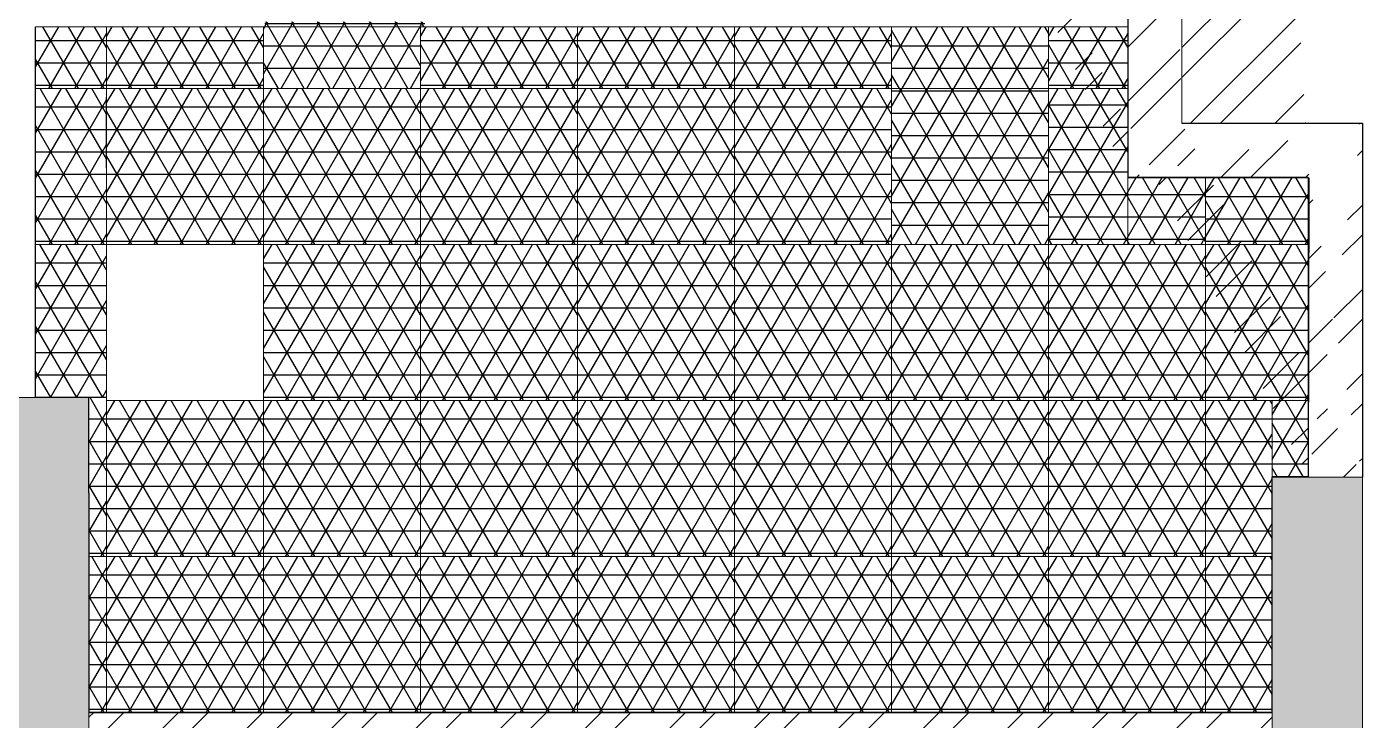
# Model space of a CAD drawing. Header units: millimetres. Extents: x 86441 to 190201, y 16532 to 98188.
# Drawn here: x 88531.2 to 88644.8, y 61583.1 to 61642.1 of the extents above; entities that cross this region are included whole.
import ezdxf

# ---------------------------------------------------------------- set-up
doc = ezdxf.new("R2010")
doc.units = ezdxf.units.MM
doc.header["$LTSCALE"] = 0.1
doc.layers.add('COLUMN', color=1, linetype='Continuous', lineweight=0)
pattern_1 = [(0, (86305.1268, 61328.7374), (0, 1.905), []), (60, (86305.1268, 61328.7374), (-1.6497784, 0.9525), []), (120, (86305.1268, 61328.7374), (-1.6497784, -0.9525), [])]
pattern_2 = [(0, (86402.5287, 61063.236), (0, 1.905), []), (60, (86402.5287, 61063.236), (-1.6497784, 0.9525), []), (120, (86402.5287, 61063.236), (-1.6497784, -0.9525), [])]

msp = doc.modelspace()

# ---------------------------------------------------------------- hatches: boundary and pattern name
at = {"true_color": 0x004a5e, "transparency": 33554572}
h = msp.add_hatch(dxfattribs=at)
h.set_pattern_fill('NET3', color=138, scale=0.6)
h.set_pattern_definition(pattern_2)
h.paths.add_polyline_path([(88565.09, 61642.49), (88564.72, 61642.49), (88564.72, 61642.09), (88565.09, 61642.09)])
h.paths.add_polyline_path([(88564.72, 61642.49), (88551.49, 61642.49), (88551.49, 61642.09), (88564.72, 61642.09)])
h.paths.add_polyline_path([(88564.72, 61642.09), (88551.37, 61642.09), (88551.37, 61636.84), (88564.72, 61636.84)])
h = msp.add_hatch(dxfattribs=at)
h.set_pattern_fill('NET3', color=138, scale=0.6)
h.set_pattern_definition([(0, (86291.7807, 61381.829), (0, 1.905), []), (60, (86291.7807, 61381.829), (-1.6497784, 0.9525), []), (120, (86291.7807, 61381.829), (-1.6497784, -0.9525), [])])
h.paths.add_polyline_path([(88538.03, 61642.09), (88531.99, 61642.09), (88531.99, 61636.84), (88538.03, 61636.84)])
h = msp.add_hatch(dxfattribs=at)
h.set_pattern_fill('NET3', color=138, scale=0.6)
h.set_pattern_definition([(0, (86305.1268, 61381.829), (0, 1.905), []), (60, (86305.1268, 61381.829), (-1.6497784, 0.9525), []), (120, (86305.1268, 61381.829), (-1.6497784, -0.9525), [])])
h.paths.add_polyline_path([(88551.37, 61642.09), (88538.03, 61642.09), (88538.03, 61636.84), (88551.37, 61636.84)])
h = msp.add_hatch(dxfattribs=at)
h.set_pattern_fill('NET3', color=138, scale=0.6)
h.set_pattern_definition([(0, (86331.8191, 61381.829), (0, 1.905), []), (60, (86331.8191, 61381.829), (-1.6497784, 0.9525), []), (120, (86331.8191, 61381.829), (-1.6497784, -0.9525), [])])
h.paths.add_polyline_path([(88578.06, 61642.09), (88564.72, 61642.09), (88564.72, 61636.84), (88578.06, 61636.84)])
h = msp.add_hatch(dxfattribs=at)
h.set_pattern_fill('NET3', color=138, scale=0.6)
h.set_pattern_definition([(0, (86345.1653, 61381.829), (0, 1.905), []), (60, (86345.1653, 61381.829), (-1.6497784, 0.9525), []), (120, (86345.1653, 61381.829), (-1.6497784, -0.9525), [])])
h.paths.add_polyline_path([(88591.41, 61642.09), (88578.06, 61642.09), (88578.06, 61636.84), (88591.41, 61636.84)])
h = msp.add_hatch(dxfattribs=at)
h.set_pattern_fill('NET3', color=138, scale=0.6)
h.set_pattern_definition([(0, (86358.5114, 61381.829), (0, 1.905), []), (60, (86358.5114, 61381.829), (-1.6497784, 0.9525), []), (120, (86358.5114, 61381.829), (-1.6497784, -0.9525), [])])
h.paths.add_polyline_path([(88604.76, 61642.09), (88591.41, 61642.09), (88591.41, 61636.84), (88604.76, 61636.84)])
h = msp.add_hatch(dxfattribs=at)
h.set_pattern_fill('NET3', color=138, scale=0.6)
h.set_pattern_definition(pattern_2)
h.paths.add_polyline_path([(88618.1, 61642.09), (88604.76, 61642.09), (88604.76, 61636.84), (88618.1, 61636.84)])
h = msp.add_hatch(dxfattribs=at)
h.set_pattern_fill('NET3', color=138, scale=0.6)
h.set_pattern_definition([(0, (86385.2037, 61381.829), (0, 1.905), []), (60, (86385.2037, 61381.829), (-1.6497784, 0.9525), []), (120, (86385.2037, 61381.829), (-1.6497784, -0.9525), [])])
h.paths.add_polyline_path([(88624.83, 61642.09), (88618.1, 61642.09), (88618.1, 61636.84), (88624.83, 61636.84)])
h = msp.add_hatch(dxfattribs=at)
h.set_pattern_fill('NET3', color=138, scale=0.6)
h.set_pattern_definition([(0, (86291.7807, 61368.556), (0, 1.905), []), (60, (86291.7807, 61368.556), (-1.6497784, 0.9525), []), (120, (86291.7807, 61368.556), (-1.6497784, -0.9525), [])])
h.paths.add_polyline_path([(88538.03, 61636.84), (88531.99, 61636.84), (88531.99, 61623.57), (88538.03, 61623.57)])
h = msp.add_hatch(dxfattribs=at)
h.set_pattern_fill('NET3', color=138, scale=0.6)
h.set_pattern_definition([(0, (86305.1268, 61368.556), (0, 1.905), []), (60, (86305.1268, 61368.556), (-1.6497784, 0.9525), []), (120, (86305.1268, 61368.556), (-1.6497784, -0.9525), [])])
h.paths.add_polyline_path([(88551.37, 61636.84), (88538.03, 61636.84), (88538.03, 61623.57), (88551.37, 61623.57)])
h = msp.add_hatch(dxfattribs=at)
h.set_pattern_fill('NET3', color=138, scale=0.6)
h.set_pattern_definition([(0, (86318.473, 61368.556), (0, 1.905), []), (60, (86318.473, 61368.556), (-1.6497784, 0.9525), []), (120, (86318.473, 61368.556), (-1.6497784, -0.9525), [])])
h.paths.add_polyline_path([(88564.72, 61636.84), (88551.37, 61636.84), (88551.37, 61623.57), (88564.72, 61623.57)])
h = msp.add_hatch(dxfattribs=at)
h.set_pattern_fill('NET3', color=138, scale=0.6)
h.set_pattern_definition([(0, (86331.8191, 61368.556), (0, 1.905), []), (60, (86331.8191, 61368.556), (-1.6497784, 0.9525), []), (120, (86331.8191, 61368.556), (-1.6497784, -0.9525), [])])
h.paths.add_polyline_path([(88578.06, 61636.84), (88564.72, 61636.84), (88564.72, 61623.57), (88578.06, 61623.57)])
h = msp.add_hatch(dxfattribs=at)
h.set_pattern_fill('NET3', color=138, scale=0.6)
h.set_pattern_definition([(0, (86345.1653, 61368.556), (0, 1.905), []), (60, (86345.1653, 61368.556), (-1.6497784, 0.9525), []), (120, (86345.1653, 61368.556), (-1.6497784, -0.9525), [])])
h.paths.add_polyline_path([(88591.41, 61636.84), (88578.06, 61636.84), (88578.06, 61623.57), (88591.41, 61623.57)])
h = msp.add_hatch(dxfattribs=at)
h.set_pattern_fill('NET3', color=138, scale=0.6)
h.set_pattern_definition([(0, (86358.5114, 61368.556), (0, 1.905), []), (60, (86358.5114, 61368.556), (-1.6497784, 0.9525), []), (120, (86358.5114, 61368.556), (-1.6497784, -0.9525), [])])
h.paths.add_polyline_path([(88604.76, 61636.84), (88591.41, 61636.84), (88591.41, 61623.57), (88604.76, 61623.57)])
h = msp.add_hatch(dxfattribs=at)
h.set_pattern_fill('NET3', color=138, scale=0.6)
h.set_pattern_definition(pattern_2)
h.paths.add_polyline_path([(88618.1, 61636.84), (88604.76, 61636.84), (88604.76, 61623.57), (88618.1, 61623.57)])
h = msp.add_hatch(dxfattribs=at)
h.set_pattern_fill('NET3', color=138, scale=0.6)
h.set_pattern_definition(pattern_1)
h.paths.add_polyline_path([(88631.45, 61629.27), (88624.83, 61629.27), (88624.83, 61623.57), (88631.45, 61623.57)])
h.paths.add_polyline_path([(88624.83, 61636.84), (88618.1, 61636.84), (88618.1, 61623.57), (88624.83, 61623.57)])
h = msp.add_hatch(dxfattribs=at)
h.set_pattern_fill('NET3', color=138, scale=0.6)
h.set_pattern_definition([(0, (86398.5499, 61368.556), (0, 1.905), []), (60, (86398.5499, 61368.556), (-1.6497784, 0.9525), []), (120, (86398.5499, 61368.556), (-1.6497784, -0.9525), [])])
h.paths.add_polyline_path([(88640.17, 61629.27), (88631.45, 61629.27), (88631.45, 61623.57), (88640.17, 61623.57)])
h = msp.add_hatch(dxfattribs=at)
h.set_pattern_fill('NET3', color=138, scale=0.6)
h.set_pattern_definition([(0, (86291.7807, 61355.2832), (0, 1.905), []), (60, (86291.7807, 61355.2832), (-1.6497784, 0.9525), []), (120, (86291.7807, 61355.2832), (-1.6497784, -0.9525), [])])
h.paths.add_polyline_path([(88538.03, 61623.57), (88531.99, 61623.57), (88531.99, 61610.53), (88538.03, 61610.53)])
h = msp.add_hatch(dxfattribs=at)
h.set_pattern_fill('NET3', color=138, scale=0.6)
h.set_pattern_definition([(0, (86318.473, 61355.2832), (0, 1.905), []), (60, (86318.473, 61355.2832), (-1.6497784, 0.9525), []), (120, (86318.473, 61355.2832), (-1.6497784, -0.9525), [])])
h.paths.add_polyline_path([(88564.72, 61623.57), (88551.37, 61623.57), (88551.37, 61610.29), (88564.72, 61610.29)])
h = msp.add_hatch(dxfattribs=at)
h.set_pattern_fill('NET3', color=138, scale=0.6)
h.set_pattern_definition([(0, (86331.8191, 61355.2832), (0, 1.905), []), (60, (86331.8191, 61355.2832), (-1.6497784, 0.9525), []), (120, (86331.8191, 61355.2832), (-1.6497784, -0.9525), [])])
h.paths.add_polyline_path([(88578.06, 61623.57), (88564.72, 61623.57), (88564.72, 61610.29), (88578.06, 61610.29)])
h = msp.add_hatch(dxfattribs=at)
h.set_pattern_fill('NET3', color=138, scale=0.6)
h.set_pattern_definition([(0, (86345.1653, 61355.2832), (0, 1.905), []), (60, (86345.1653, 61355.2832), (-1.6497784, 0.9525), []), (120, (86345.1653, 61355.2832), (-1.6497784, -0.9525), [])])
h.paths.add_polyline_path([(88591.41, 61623.57), (88578.06, 61623.57), (88578.06, 61610.29), (88591.41, 61610.29)])
h = msp.add_hatch(dxfattribs=at)
h.set_pattern_fill('NET3', color=138, scale=0.6)
h.set_pattern_definition([(0, (86358.5114, 61355.2832), (0, 1.905), []), (60, (86358.5114, 61355.2832), (-1.6497784, 0.9525), []), (120, (86358.5114, 61355.2832), (-1.6497784, -0.9525), [])])
h.paths.add_polyline_path([(88604.76, 61623.57), (88591.41, 61623.57), (88591.41, 61610.29), (88604.76, 61610.29)])
h = msp.add_hatch(dxfattribs=at)
h.set_pattern_fill('NET3', color=138, scale=0.6)
h.set_pattern_definition([(0, (86371.8576, 61355.2832), (0, 1.905), []), (60, (86371.8576, 61355.2832), (-1.6497784, 0.9525), []), (120, (86371.8576, 61355.2832), (-1.6497784, -0.9525), [])])
h.paths.add_polyline_path([(88618.1, 61623.57), (88604.76, 61623.57), (88604.76, 61610.29), (88618.1, 61610.29)])
h = msp.add_hatch(dxfattribs=at)
h.set_pattern_fill('NET3', color=138, scale=0.6)
h.set_pattern_definition([(0, (86385.2037, 61355.2832), (0, 1.905), []), (60, (86385.2037, 61355.2832), (-1.6497784, 0.9525), []), (120, (86385.2037, 61355.2832), (-1.6497784, -0.9525), [])])
h.paths.add_polyline_path([(88631.45, 61623.57), (88618.1, 61623.57), (88618.1, 61610.29), (88631.45, 61610.29)])
h = msp.add_hatch(dxfattribs=at)
h.set_pattern_fill('NET3', color=138, scale=0.6)
h.set_pattern_definition([(0, (86398.5499, 61355.2832), (0, 1.905), []), (60, (86398.5499, 61355.2832), (-1.6497784, 0.9525), []), (120, (86398.5499, 61355.2832), (-1.6497784, -0.9525), [])])
h.paths.add_polyline_path([(88640.17, 61623.57), (88631.45, 61623.57), (88631.45, 61610.29), (88640.17, 61610.29)])
h = msp.add_hatch(dxfattribs=at)
h.set_pattern_fill('NET3', color=138, scale=0.6)
h.set_pattern_definition([(0, (86291.7807, 61342.0103), (0, 1.905), []), (60, (86291.7807, 61342.0103), (-1.6497784, 0.9525), []), (120, (86291.7807, 61342.0103), (-1.6497784, -0.9525), [])])
h.paths.add_polyline_path([(88538.03, 61610.53), (88536.53, 61610.53), (88536.53, 61597.02), (88538.03, 61597.02)])
h = msp.add_hatch(dxfattribs=at)
h.set_pattern_fill('NET3', color=138, scale=0.6)
h.set_pattern_definition([(0, (86305.1268, 61342.0103), (0, 1.905), []), (60, (86305.1268, 61342.0103), (-1.6497784, 0.9525), []), (120, (86305.1268, 61342.0103), (-1.6497784, -0.9525), [])])
h.paths.add_polyline_path([(88551.37, 61610.29), (88538.03, 61610.29), (88538.03, 61597.02), (88551.37, 61597.02)])
h = msp.add_hatch(dxfattribs=at)
h.set_pattern_fill('NET3', color=138, scale=0.6)
h.set_pattern_definition([(0, (86318.473, 61342.0103), (0, 1.905), []), (60, (86318.473, 61342.0103), (-1.6497784, 0.9525), []), (120, (86318.473, 61342.0103), (-1.6497784, -0.9525), [])])
h.paths.add_polyline_path([(88564.72, 61610.29), (88551.37, 61610.29), (88551.37, 61597.02), (88564.72, 61597.02)])
h = msp.add_hatch(dxfattribs=at)
h.set_pattern_fill('NET3', color=138, scale=0.6)
h.set_pattern_definition([(0, (86331.8191, 61342.0103), (0, 1.905), []), (60, (86331.8191, 61342.0103), (-1.6497784, 0.9525), []), (120, (86331.8191, 61342.0103), (-1.6497784, -0.9525), [])])
h.paths.add_polyline_path([(88578.06, 61610.29), (88564.72, 61610.29), (88564.72, 61597.02), (88578.06, 61597.02)])
h = msp.add_hatch(dxfattribs=at)
h.set_pattern_fill('NET3', color=138, scale=0.6)
h.set_pattern_definition([(0, (86345.1653, 61342.0103), (0, 1.905), []), (60, (86345.1653, 61342.0103), (-1.6497784, 0.9525), []), (120, (86345.1653, 61342.0103), (-1.6497784, -0.9525), [])])
h.paths.add_polyline_path([(88591.41, 61610.29), (88578.06, 61610.29), (88578.06, 61597.02), (88591.41, 61597.02)])
h = msp.add_hatch(dxfattribs=at)
h.set_pattern_fill('NET3', color=138, scale=0.6)
h.set_pattern_definition([(0, (86358.5114, 61342.0103), (0, 1.905), []), (60, (86358.5114, 61342.0103), (-1.6497784, 0.9525), []), (120, (86358.5114, 61342.0103), (-1.6497784, -0.9525), [])])
h.paths.add_polyline_path([(88604.76, 61610.29), (88591.41, 61610.29), (88591.41, 61597.02), (88604.76, 61597.02)])
h = msp.add_hatch(dxfattribs=at)
h.set_pattern_fill('NET3', color=138, scale=0.6)
h.set_pattern_definition([(0, (86371.8576, 61342.0103), (0, 1.905), []), (60, (86371.8576, 61342.0103), (-1.6497784, 0.9525), []), (120, (86371.8576, 61342.0103), (-1.6497784, -0.9525), [])])
h.paths.add_polyline_path([(88618.1, 61610.29), (88604.76, 61610.29), (88604.76, 61597.02), (88618.1, 61597.02)])
h = msp.add_hatch(dxfattribs=at)
h.set_pattern_fill('NET3', color=138, scale=0.6)
h.set_pattern_definition([(0, (86385.2037, 61342.0103), (0, 1.905), []), (60, (86385.2037, 61342.0103), (-1.6497784, 0.9525), []), (120, (86385.2037, 61342.0103), (-1.6497784, -0.9525), [])])
h.paths.add_polyline_path([(88631.45, 61610.29), (88618.1, 61610.29), (88618.1, 61597.02), (88631.45, 61597.02)])
h = msp.add_hatch(dxfattribs=at)
h.set_pattern_fill('NET3', color=138, scale=0.6)
h.set_pattern_definition([(0, (86398.5499, 61342.0103), (0, 1.905), []), (60, (86398.5499, 61342.0103), (-1.6497784, 0.9525), []), (120, (86398.5499, 61342.0103), (-1.6497784, -0.9525), [])])
h.paths.add_polyline_path([(88637.11, 61610.29), (88631.45, 61610.29), (88631.45, 61597.02), (88637.11, 61597.02)])
h = msp.add_hatch(dxfattribs=at)
h.set_pattern_fill('NET3', color=138, scale=0.6)
h.set_pattern_definition([(0, (86404.2068, 61342.0103), (0, 1.905), []), (60, (86404.2068, 61342.0103), (-1.6497784, 0.9525), []), (120, (86404.2068, 61342.0103), (-1.6497784, -0.9525), [])])
h.paths.add_polyline_path([(88640.17, 61610.29), (88637.11, 61610.29), (88637.11, 61603.77), (88640.17, 61603.77)])
h = msp.add_hatch(dxfattribs=at)
h.set_pattern_fill('NET3', color=138, scale=0.6)
h.set_pattern_definition([(0, (86291.7807, 61328.7374), (0, 1.905), []), (60, (86291.7807, 61328.7374), (-1.6497784, 0.9525), []), (120, (86291.7807, 61328.7374), (-1.6497784, -0.9525), [])])
h.paths.add_polyline_path([(88538.03, 61597.02), (88536.53, 61597.02), (88536.53, 61583.75), (88538.03, 61583.75)])
h = msp.add_hatch(dxfattribs=at)
h.set_pattern_fill('NET3', color=138, scale=0.6)
h.set_pattern_definition(pattern_1)
h.paths.add_polyline_path([(88551.37, 61597.02), (88538.03, 61597.02), (88538.03, 61583.75), (88551.37, 61583.75)])
h = msp.add_hatch(dxfattribs=at)
h.set_pattern_fill('NET3', color=138, scale=0.6)
h.set_pattern_definition([(0, (86318.473, 61328.7374), (0, 1.905), []), (60, (86318.473, 61328.7374), (-1.6497784, 0.9525), []), (120, (86318.473, 61328.7374), (-1.6497784, -0.9525), [])])
h.paths.add_polyline_path([(88564.72, 61597.02), (88551.37, 61597.02), (88551.37, 61583.75), (88564.72, 61583.75)])
h = msp.add_hatch(dxfattribs=at)
h.set_pattern_fill('NET3', color=138, scale=0.6)
h.set_pattern_definition([(0, (86331.8191, 61328.7374), (0, 1.905), []), (60, (86331.8191, 61328.7374), (-1.6497784, 0.9525), []), (120, (86331.8191, 61328.7374), (-1.6497784, -0.9525), [])])
h.paths.add_polyline_path([(88578.06, 61597.02), (88564.72, 61597.02), (88564.72, 61583.75), (88578.06, 61583.75)])
h = msp.add_hatch(dxfattribs=at)
h.set_pattern_fill('NET3', color=138, scale=0.6)
h.set_pattern_definition([(0, (86345.1653, 61328.7374), (0, 1.905), []), (60, (86345.1653, 61328.7374), (-1.6497784, 0.9525), []), (120, (86345.1653, 61328.7374), (-1.6497784, -0.9525), [])])
h.paths.add_polyline_path([(88591.41, 61597.02), (88578.06, 61597.02), (88578.06, 61583.75), (88591.41, 61583.75)])
h = msp.add_hatch(dxfattribs=at)
h.set_pattern_fill('NET3', color=138, scale=0.6)
h.set_pattern_definition([(0, (86358.5114, 61328.7374), (0, 1.905), []), (60, (86358.5114, 61328.7374), (-1.6497784, 0.9525), []), (120, (86358.5114, 61328.7374), (-1.6497784, -0.9525), [])])
h.paths.add_polyline_path([(88604.76, 61597.02), (88591.41, 61597.02), (88591.41, 61583.75), (88604.76, 61583.75)])
h = msp.add_hatch(dxfattribs=at)
h.set_pattern_fill('NET3', color=138, scale=0.6)
h.set_pattern_definition([(0, (86371.8576, 61328.7374), (0, 1.905), []), (60, (86371.8576, 61328.7374), (-1.6497784, 0.9525), []), (120, (86371.8576, 61328.7374), (-1.6497784, -0.9525), [])])
h.paths.add_polyline_path([(88618.1, 61597.02), (88604.76, 61597.02), (88604.76, 61583.75), (88618.1, 61583.75)])
h = msp.add_hatch(dxfattribs=at)
h.set_pattern_fill('NET3', color=138, scale=0.6)
h.set_pattern_definition([(0, (86385.2037, 61328.7374), (0, 1.905), []), (60, (86385.2037, 61328.7374), (-1.6497784, 0.9525), []), (120, (86385.2037, 61328.7374), (-1.6497784, -0.9525), [])])
h.paths.add_polyline_path([(88631.45, 61597.02), (88618.1, 61597.02), (88618.1, 61583.75), (88631.45, 61583.75)])
h = msp.add_hatch(dxfattribs=at)
h.set_pattern_fill('NET3', color=138, scale=0.6)
h.set_pattern_definition([(0, (86398.5499, 61328.7374), (0, 1.905), []), (60, (86398.5499, 61328.7374), (-1.6497784, 0.9525), []), (120, (86398.5499, 61328.7374), (-1.6497784, -0.9525), [])])
h.paths.add_polyline_path([(88637.11, 61597.02), (88631.45, 61597.02), (88631.45, 61583.75), (88637.11, 61583.75)])
at = {"layer": 'COLUMN', "true_color": 0xed1f24, "transparency": 33554687}
h = msp.add_hatch(dxfattribs=at)
h.set_pattern_fill('AR-CONC', color=240, scale=0.04)
h.set_pattern_definition([(50, (86402.529, 61063.236), (7.287387, -0.637563), [0.762, -8.382]), (355, (86402.529, 61063.236), (-1.409737, 7.642274), [0.6096, -6.705623]), (100.45144, (86403.136, 61063.183), (5.87765, 7.00471), [0.6476, -7.12361]), (46.1842, (86402.529, 61065.268), (10.84316, -1.681693), [1.143, -12.573]), (96.63556, (86403.432, 61065.128), (9.496165, 9.897045), [0.9714, -10.685424]), (351.18415, (86402.529, 61065.268), (9.496165, 9.897045), [0.9144, -10.05839]), (21, (86403.545, 61064.76), (6.064576, -4.090608), [0.762, -8.382]), (326, (86403.545, 61064.76), (2.47208, 7.367519), [0.6096, -6.7056]), (71.45144, (86404.05, 61064.419), (8.536657, 3.27691), [0.6476, -7.123598]), (37.5, (86402.5287, 61063.236), (0.123544, 3.3822016), [0, -6.62432, 0, -6.8072, 0, -6.731]), (7.5, (86402.5287, 61063.236), (2.6727865, 4.007223), [0, -3.88112, 0, -6.47192, 0, -2.5654]), (327.5, (86400.263, 61063.236), (5.4236238, -0.2291498), [0, -2.54, 0, -7.9248, 0, -10.5156]), (317.5, (86399.247, 61063.236), (5.925167, 1.01706), [0, -3.302, 0, -5.26288, 0, -7.4676])])
h.paths.add_polyline_path([(88553.79, 61702.51), (88530.49, 61702.51), (88530.49, 61696.47), (88553.79, 61696.47)])
h.paths.add_polyline_path([(88364.52, 61697.31), (88341.22, 61697.31), (88341.22, 61691.27), (88364.48, 61691.27)])
h.paths.add_polyline_path([(88188.58, 61806.77), (88162.98, 61806.77), (88162.98, 61799.19), (88188.58, 61799.19), (88188.58, 61799.7)])
h.paths.add_polyline_path([(88455.5, 61598.57), (88447.84, 61598.57), (88447.84, 61573.95), (88455.5, 61573.95)])
h.paths.add_polyline_path([(88347.26, 61597.23), (88341.22, 61597.23), (88341.22, 61573.95), (88347.26, 61573.95)])
h.paths.add_polyline_path([(88270.02, 61615.91), (88263.98, 61615.91), (88263.98, 61592.63), (88270.02, 61592.63)])
h.paths.add_polyline_path([(88188.58, 61600.21), (88162.98, 61600.21), (88162.98, 61592.63), (88188.58, 61592.63)])
h.paths.add_polyline_path([(88270.02, 61802.17), (88270.02, 61806.77), (88263.98, 61806.77), (88263.98, 61783.49), (88270.02, 61783.49)])
h.paths.add_polyline_path([(88347.26, 61806.77), (88341.22, 61806.77), (88341.22, 61783.49), (88347.26, 61783.49)])
h.paths.add_polyline_path([(88644.77, 61603.77), (88640.17, 61603.77), (88637.11, 61603.77), (88637.11, 61597.02), (88637.11, 61583.75), (88637.11, 61579.15), (88644.77, 61579.15)])
h.paths.add_polyline_path([(88536.53, 61610.53), (88531.99, 61610.53), (88530.49, 61610.53), (88530.49, 61602.43), (88530.49, 61579.15), (88536.53, 61579.15), (88536.53, 61583.75)])
h.paths.add_polyline_path([(88536.53, 61807.37), (88536.53, 61811.97), (88530.49, 61811.97), (88530.49, 61788.69), (88531.99, 61788.69), (88531.99, 61788.7), (88536.53, 61788.7), (88536.53, 61801.98)])
at = {"layer": 'COLUMN', "lineweight": 9, "true_color": 0x636466, "transparency": 33554687}
h = msp.add_hatch(dxfattribs=at)
h.set_pattern_fill('STEEL', color=251, scale=1.6)
h.set_pattern_definition([(45, (86402.5287, 61063.236), (-3.592102, 3.592102), []), (45, (86402.5287, 61065.776), (-3.592102, 3.592102), [])])
h.paths.add_polyline_path([(88408.05, 61604.57), (88401.26, 61604.57), (88401.26, 61601.57), (88408.05, 61601.57)])
h.paths.add_polyline_path([(88606.29, 61734.36), (88603.29, 61734.36), (88603.29, 61711.36), (88606.29, 61711.36)], flags=17)
h.paths.add_polyline_path([(88588.29, 61714.36), (88567.29, 61714.36), (88567.29, 61711.36), (88588.29, 61711.36)], flags=17)
h.paths.add_polyline_path([(88435.56, 61641.39), (88381.02, 61641.39), (88381.02, 61638.39), (88435.56, 61638.39)])
h.paths.add_polyline_path([(88401.26, 61597.23), (88401.26, 61602.43), (88398.26, 61602.43), (88398.26, 61597.23), (88398.26, 61578.55), (88401.26, 61578.55)])
h.paths.add_polyline_path([(88426.05, 61602.55), (88423.05, 61602.55), (88423.05, 61578.55), (88426.05, 61578.55), (88426.05, 61588.56)])
h.paths.add_polyline_path([(88398.26, 61600.39), (88389.26, 61600.39), (88389.26, 61597.39), (88398.26, 61597.39)])
h.paths.add_polyline_path([(88401.26, 61620.39), (88398.26, 61620.39), (88398.26, 61612.68), (88401.26, 61612.68)])
h.paths.add_polyline_path([(88398.26, 61620.39), (88365.26, 61620.39), (88365.26, 61617.39), (88398.26, 61617.39)])
h.paths.add_polyline_path([(88374.26, 61617.39), (88371.26, 61617.39), (88371.26, 61597.39), (88374.26, 61597.39), (88374.26, 61600.39)])
h.paths.add_polyline_path([(88450.9, 61604.57), (88447.84, 61604.57), (88441.05, 61604.57), (88441.05, 61601.57), (88447.84, 61601.57), (88450.9, 61601.57)], flags=17)
h.paths.add_polyline_path([(88263.98, 61597.23), (88188.58, 61597.23), (88188.58, 61592.63), (88263.98, 61592.63)])
h.paths.add_polyline_path([(88341.22, 61597.23), (88335.24, 61597.23), (88335.24, 61592.63), (88341.22, 61592.63)])
h.paths.add_polyline_path([(88277.46, 61597.23), (88270.02, 61597.23), (88270.02, 61592.63), (88277.46, 61592.63)])
h.paths.add_polyline_path([(88447.84, 61578.55), (88442.34, 61578.55), (88442.34, 61573.95), (88447.84, 61573.95)])
h.paths.add_polyline_path([(88431.55, 61578.55), (88417.55, 61578.55), (88417.55, 61573.95), (88431.55, 61573.95)])
h.paths.add_polyline_path([(88406.64, 61578.55), (88347.26, 61578.55), (88347.26, 61573.95), (88406.64, 61573.95)])
h.paths.add_polyline_path([(88440.16, 61638.39), (88435.56, 61638.39), (88435.56, 61624.07), (88450.9, 61624.07), (88450.9, 61598.61), (88455.5, 61598.61), (88455.5, 61628.67), (88440.16, 61628.67)])
h.paths.add_polyline_path([(88440.16, 61703.23), (88435.56, 61703.23), (88435.56, 61696.17), (88440.16, 61696.17)])
h.paths.add_polyline_path([(88440.16, 61806.77), (88435.56, 61806.77), (88420.28, 61806.77), (88420.28, 61802.17), (88435.56, 61802.17), (88435.56, 61761.01), (88440.16, 61761.01)])
h.paths.add_polyline_path([(88362.5, 61806.77), (88347.26, 61806.77), (88347.26, 61802.17), (88362.5, 61802.17)])
h.paths.add_polyline_path([(88277.46, 61806.77), (88270.02, 61806.77), (88270.02, 61802.17), (88277.46, 61802.17)])
h.paths.add_polyline_path([(88341.22, 61806.77), (88335.24, 61806.77), (88335.24, 61802.17), (88341.22, 61802.17)])
h.paths.add_polyline_path([(88263.98, 61806.77), (88188.58, 61806.77), (88188.58, 61802.17), (88263.98, 61802.17)])
edge = h.paths.add_edge_path()
edge.add_line((88640.17, 61603.77), (88644.77, 61603.77))
edge.add_line((88640.23, 61629.23), (88640.17, 61603.66))
edge.add_line((88644.77, 61633.87), (88644.77, 61603.77))
edge.add_line((88629.43, 61633.87), (88644.77, 61633.87))
edge.add_line((88624.83, 61629.27), (88640.23, 61629.23))
edge.add_line((88629.43, 61811.97), (88629.43, 61633.87))
edge.add_line((88624.83, 61807.37), (88624.83, 61629.27))
edge.add_line((88536.53, 61811.97), (88629.43, 61811.97))
edge.add_line((88536.53, 61807.37), (88624.83, 61807.37))
edge.add_line((88536.53, 61811.97), (88536.53, 61807.37))
h.paths.add_polyline_path([(88637.11, 61583.75), (88637.11, 61579.15), (88536.53, 61579.15), (88536.53, 61583.75)])

# ---------------------------------------------------------------- linework, layer by layer
at = {"color": 18, "lineweight": 0, "true_color": 0x000000, "transparency": 33554687}
msp.add_line((88629.43, 61811.97), (88629.43, 61633.87), dxfattribs=at)
at = {"color": 18, "true_color": 0x000000, "transparency": 33554687}
for p, q in [((88624.83, 61807.37), (88624.83, 61629.27)), ((88629.43, 61633.87), (88644.77, 61633.87)), ((88644.77, 61633.87), (88644.77, 61603.77)), ((88624.83, 61629.27), (88640.23, 61629.23)), ((88640.23, 61629.23), (88640.17, 61603.77)), ((88637.11, 61583.75), (88536.53, 61583.75))]:
    msp.add_line(p, q, dxfattribs=at)
at = {"transparency": 33554687}
for p, q in [((88531.99, 61610.53), (88531.99, 61642.09)), ((88640.17, 61629.27), (88640.17, 61603.77)), ((88536.53, 61602.43), (88536.53, 61610.53)), ((88637.11, 61603.81), (88640.17, 61603.81)), ((88637.11, 61603.81), (88640.17, 61603.81)), ((88637.11, 61583.75), (88637.11, 61603.77)), ((88536.53, 61602.43), (88536.53, 61583.75)), ((88536.53, 61583.75), (88637.11, 61583.75))]:
    msp.add_line(p, q, dxfattribs=at)
at = {"color": 25, "lineweight": 9, "transparency": 33554687}
msp.add_line((88531.99, 61642.09), (88531.99, 61610.53), dxfattribs=at)
at = {"color": 7, "true_color": 0xffffff, "transparency": 33554687}
for p, q in [((88538.03, 61630.09), (88538.03, 61636.09)), ((88640.17, 61629.27), (88624.83, 61629.27)), ((88640.17, 61628.79), (88640.17, 61628.79))]:
    msp.add_line(p, q, dxfattribs=at)
at = {"color": 18, "lineweight": 0, "true_color": 0x000000, "transparency": 33554687}
for points in [[(88531.99, 61636.84), (88538.03, 61636.84), (88538.03, 61642.09), (88531.99, 61642.09)], [(88538.03, 61636.84), (88551.37, 61636.84), (88551.37, 61642.09), (88538.03, 61642.09)], [(88551.37, 61636.84), (88564.72, 61636.84), (88564.72, 61642.09), (88551.37, 61642.09)], [(88564.72, 61636.84), (88578.06, 61636.84), (88578.06, 61642.09), (88564.72, 61642.09)], [(88578.06, 61636.84), (88591.41, 61636.84), (88591.41, 61642.09), (88578.06, 61642.09)], [(88591.41, 61636.84), (88604.76, 61636.84), (88604.76, 61642.09), (88591.41, 61642.09)], [(88604.76, 61636.84), (88618.1, 61636.84), (88618.1, 61642.09), (88604.76, 61642.09)], [(88618.1, 61636.84), (88624.83, 61636.84), (88624.83, 61642.09), (88618.1, 61642.09)], [(88531.99, 61623.57), (88538.03, 61623.57), (88538.03, 61636.84), (88531.99, 61636.84)], [(88538.03, 61623.57), (88551.37, 61623.57), (88551.37, 61636.84), (88538.03, 61636.84)], [(88551.37, 61623.57), (88564.72, 61623.57), (88564.72, 61636.84), (88551.37, 61636.84)], [(88564.72, 61623.57), (88578.06, 61623.57), (88578.06, 61636.84), (88564.72, 61636.84)], [(88578.06, 61623.57), (88591.41, 61623.57), (88591.41, 61636.84), (88578.06, 61636.84)], [(88591.41, 61623.57), (88604.76, 61623.57), (88604.76, 61636.84), (88591.41, 61636.84)], [(88604.76, 61623.57), (88618.1, 61623.57), (88618.1, 61636.84), (88604.76, 61636.84)], [(88618.1, 61623.57), (88624.83, 61623.57), (88624.83, 61636.84), (88618.1, 61636.84)], [(88631.45, 61623.57), (88640.17, 61623.57), (88640.17, 61629.27), (88631.45, 61629.27)], [(88531.99, 61610.53), (88538.03, 61610.53), (88538.03, 61623.57), (88531.99, 61623.57)], [(88538.03, 61610.29), (88551.37, 61610.29), (88551.37, 61623.57), (88538.03, 61623.57)], [(88551.37, 61610.29), (88564.72, 61610.29), (88564.72, 61623.57), (88551.37, 61623.57)], [(88564.72, 61610.29), (88578.06, 61610.29), (88578.06, 61623.57), (88564.72, 61623.57)], [(88578.06, 61610.29), (88591.41, 61610.29), (88591.41, 61623.57), (88578.06, 61623.57)], [(88591.41, 61610.29), (88604.76, 61610.29), (88604.76, 61623.57), (88591.41, 61623.57)], [(88604.76, 61610.29), (88618.1, 61610.29), (88618.1, 61623.57), (88604.76, 61623.57)], [(88618.1, 61610.29), (88631.45, 61610.29), (88631.45, 61623.57), (88618.1, 61623.57)], [(88631.45, 61610.29), (88640.17, 61610.29), (88640.17, 61623.57), (88631.45, 61623.57)], [(88536.53, 61597.02), (88538.03, 61597.02), (88538.03, 61610.53), (88536.53, 61610.53)], [(88538.03, 61597.02), (88551.37, 61597.02), (88551.37, 61610.29), (88538.03, 61610.29)], [(88551.37, 61597.02), (88564.72, 61597.02), (88564.72, 61610.29), (88551.37, 61610.29)], [(88564.72, 61597.02), (88578.06, 61597.02), (88578.06, 61610.29), (88564.72, 61610.29)], [(88578.06, 61597.02), (88591.41, 61597.02), (88591.41, 61610.29), (88578.06, 61610.29)], [(88591.41, 61597.02), (88604.76, 61597.02), (88604.76, 61610.29), (88591.41, 61610.29)], [(88604.76, 61597.02), (88618.1, 61597.02), (88618.1, 61610.29), (88604.76, 61610.29)], [(88618.1, 61597.02), (88631.45, 61597.02), (88631.45, 61610.29), (88618.1, 61610.29)], [(88631.45, 61597.02), (88637.11, 61597.02), (88637.11, 61610.29), (88631.45, 61610.29)], [(88637.11, 61603.77), (88640.17, 61603.77), (88640.17, 61610.29), (88637.11, 61610.29)], [(88536.53, 61583.75), (88538.03, 61583.75), (88538.03, 61597.02), (88536.53, 61597.02)], [(88538.03, 61583.75), (88551.37, 61583.75), (88551.37, 61597.02), (88538.03, 61597.02)], [(88551.37, 61583.75), (88564.72, 61583.75), (88564.72, 61597.02), (88551.37, 61597.02)], [(88564.72, 61583.75), (88578.06, 61583.75), (88578.06, 61597.02), (88564.72, 61597.02)], [(88578.06, 61583.75), (88591.41, 61583.75), (88591.41, 61597.02), (88578.06, 61597.02)], [(88591.41, 61583.75), (88604.76, 61583.75), (88604.76, 61597.02), (88591.41, 61597.02)], [(88604.76, 61583.75), (88618.1, 61583.75), (88618.1, 61597.02), (88604.76, 61597.02)], [(88618.1, 61583.75), (88631.45, 61583.75), (88631.45, 61597.02), (88618.1, 61597.02)], [(88631.45, 61583.75), (88637.11, 61583.75), (88637.11, 61597.02), (88631.45, 61597.02)]]:
    msp.add_lwpolyline(points, close=True, dxfattribs=at)
at = {"layer": 'COLUMN', "transparency": 33554687}
for p, q in [((88530.49, 61610.53), (88536.53, 61610.53)), ((88536.53, 61610.53), (88536.53, 61583.75)), ((88640.17, 61603.77), (88637.11, 61603.77)), ((88637.11, 61583.75), (88637.11, 61603.66)), ((88640.17, 61603.77), (88644.77, 61603.77)), ((88644.77, 61579.15), (88644.77, 61603.77)), ((88536.53, 61583.75), (88536.53, 61579.15)), ((88637.11, 61583.75), (88637.11, 61579.15))]:
    msp.add_line(p, q, dxfattribs=at)

doc.saveas('drawing.dxf')
